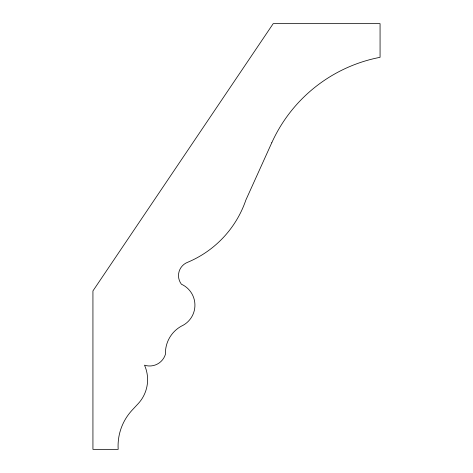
<?xml version="1.0" encoding="UTF-8"?>
<svg xmlns="http://www.w3.org/2000/svg" width="473" height="473" viewBox="0 0 473 473"><rect width="100%" height="100%" fill="white"/><g stroke="black" fill="none" stroke-linecap="round" stroke-linejoin="round"><path stroke-width="0.71" d="M271.786 142.722L245.877 200.014A103.906 103.906 0 0 1 187.97 262.154A14.279 14.279 0 0 0 181.39 284.208A23 23 0 0 1 181.455 326.11A30.84 30.84 0 0 0 165.449 354.259A16.508 16.508 0 0 1 144.502 365.174A35.345 35.345 0 0 1 138.11 403.747L132.204 410.079A52.621 52.621 0 0 0 118.185 449.35L92.933 449.35L92.933 290.919L273.205 23.65L380.067 23.65L380.067 57.322A149.84 149.84 0 0 0 271.786 142.722"/></g></svg>
